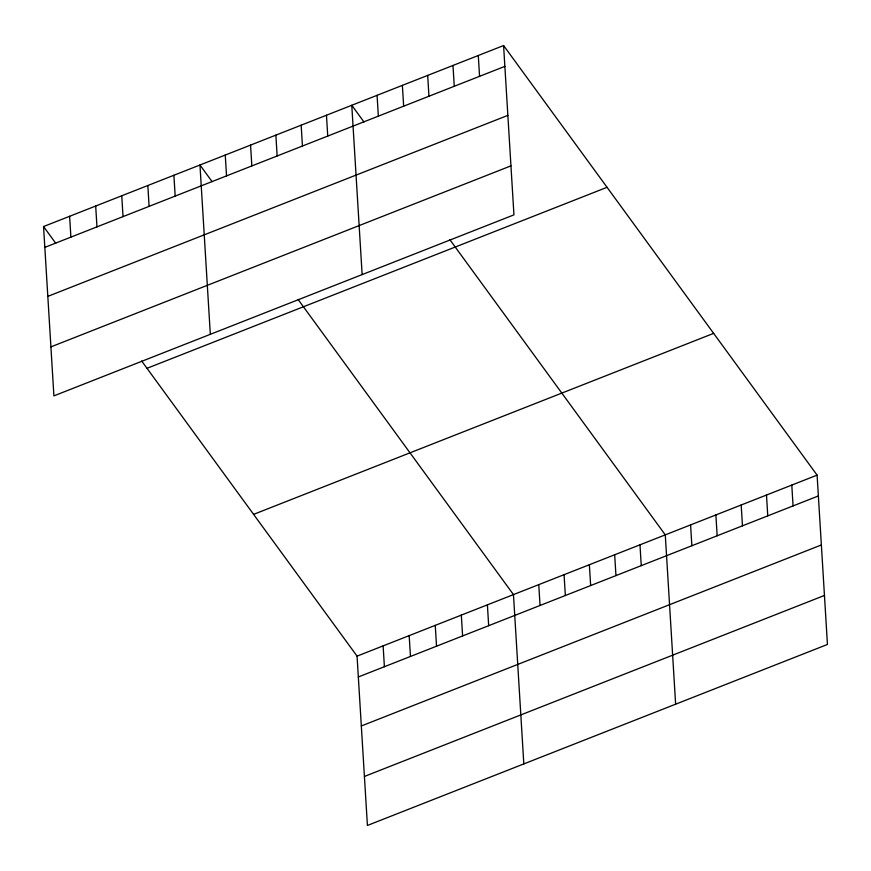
<?xml version="1.0" encoding="UTF-8"?>
<svg xmlns="http://www.w3.org/2000/svg" width="871" height="871" viewBox="0 0 871 871"><rect width="100%" height="100%" fill="white"/><g stroke="black" fill="none" stroke-linecap="round" stroke-linejoin="round"><path stroke-width="1.31" d="M503.59 45.542L513.944 214.865L53.904 395.87L43.55 226.547L503.59 45.542L817.096 475.131L827.45 644.453L367.41 825.458L357.056 656.135L141.679 361.019M44.824 247.386L504.864 66.37M47.818 296.38L507.869 115.375M50.91 346.876L510.95 165.86M147.003 368.313L607.043 187.309M253.592 514.369L713.643 333.364M357.056 656.135L817.096 475.131M358.329 676.974L818.37 495.958M361.323 725.968L821.364 544.963M364.416 776.453L824.456 595.448M363.947 121.951L351.775 105.271L362.14 274.594M449.904 239.743L665.281 534.859L675.635 704.182M212.132 181.68L199.96 165.011L210.325 334.333M298.1 299.472L513.465 594.599L523.819 763.911M43.55 226.547L55.722 243.227M791.793 485.082L793.067 505.92M766.491 495.044L767.765 515.872M741.188 504.995L742.462 525.834M715.886 514.946L717.16 535.785M690.583 524.908L691.857 545.736M639.978 544.821L641.252 565.649M614.676 554.773L615.949 575.611M589.373 564.724L590.647 585.562M564.07 574.686L565.344 595.514M538.768 584.637L540.042 605.476M478.288 55.494L479.562 76.332M487.401 604.855L488.675 625.683M452.985 65.456L454.259 86.283M461.325 615.111L462.599 635.939M427.683 75.407L428.957 96.246M402.38 85.358L403.654 106.197M435.26 625.367L436.534 646.195M377.078 95.32L378.352 116.148M409.185 635.623L410.459 656.462M383.12 645.879L384.394 666.718M326.473 115.233L327.746 136.061M301.17 125.184L302.444 146.023M275.867 135.136L277.141 155.974M250.565 145.098L251.839 165.926M225.262 155.049L226.536 175.888M173.895 175.267L175.169 196.095M147.83 185.523L149.104 206.351M121.755 195.779L123.029 216.618M95.69 206.035L96.964 226.874M69.615 216.291L70.889 237.13"/></g></svg>
